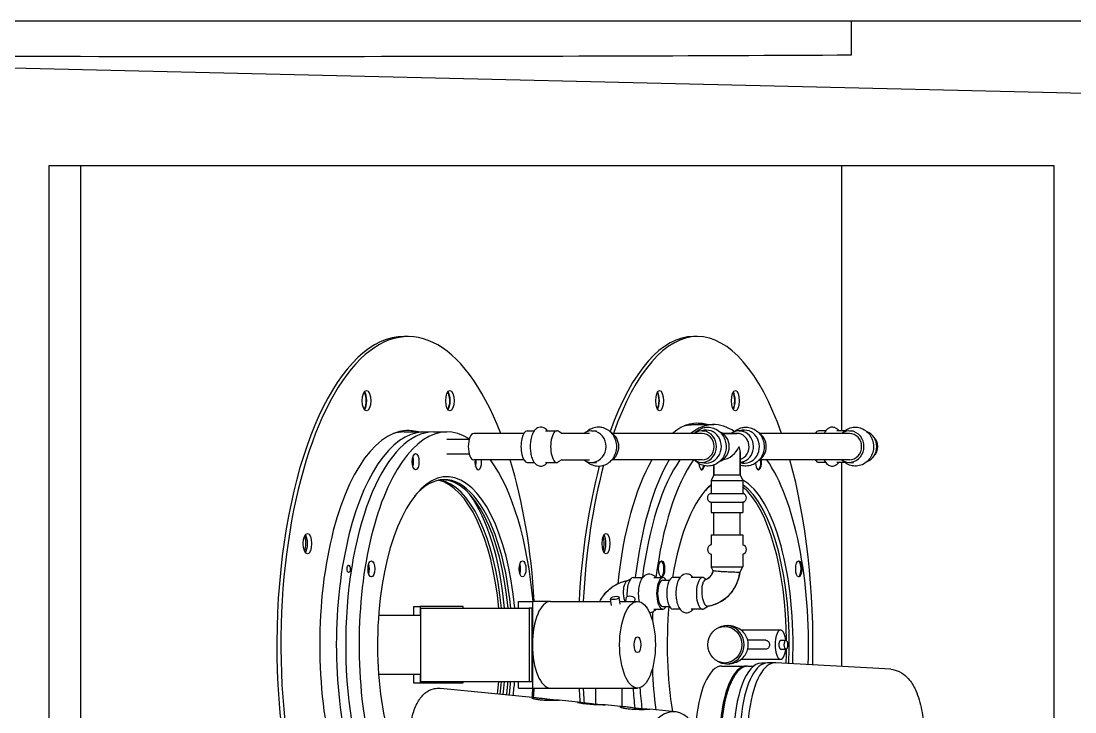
# Model space of a CAD drawing. Header units: millimetres. Extents: x 0 to 157650, y 0 to 89100.
# Drawn here: x 36914 to 37632, y 76700 to 77170 of the extents above; entities that cross this region are included whole.
import ezdxf

# ---------------------------------------------------------------- set-up
doc = ezdxf.new("R2010")
doc.units = ezdxf.units.MM
doc.header["$LTSCALE"] = 150
doc.layers.add('Visible', color=7, linetype='Continuous', lineweight=25)

msp = doc.modelspace()

# ---------------------------------------------------------------- linework, layer by layer
at = {"layer": 'Visible', "color": 9, "true_color": 0xc0c0c0}
for p, q in [((37868.05, 77170.38), (35563.09, 77170.38)), ((37479.95, 77147.32), (37479.95, 77170.38)), ((36732.93, 77142.72), (37798.25, 77117.38)), ((36933.24, 77071.66), (36933.24, 75197.38)), ((37618.04, 77071.66), (36933.24, 77071.66)), ((36954.93, 75197.38), (36954.93, 77071.66)), ((37473.34, 76891.13), (37473.34, 77071.66)), ((37618.04, 75197.38), (37618.04, 77071.66)), ((37177.99, 76955.38), (37175.26, 76955.38)), ((37375.03, 76955.38), (37372.25, 76955.38)), ((37372.25, 76895.38), (37386.16, 76895.38)), ((37175.26, 76890.38), (37188.92, 76890.38)), ((37195.29, 76890.38), (37204.4, 76890.38)), ((37204.4, 76885.38), (37219.52, 76885.38)), ((37256.72, 76889.38), (37222.61, 76889.38)), ((37259.04, 76891.13), (37263.82, 76891.13)), ((37271.44, 76891.13), (37279.26, 76891.13)), ((37282.64, 76889.38), (37280.24, 76890.84)), ((37301.42, 76889.38), (37282.16, 76889.38)), ((37302.89, 76891.13), (37306.24, 76891.13)), ((37378.12, 76889.38), (37316.96, 76889.38)), ((37378.12, 76891.13), (37380.76, 76891.13)), ((37392.19, 76889.38), (37401.87, 76889.38)), ((37401.87, 76889.38), (37392.19, 76889.38)), ((37403.33, 76891.13), (37406.68, 76891.13)), ((37478.56, 76889.38), (37417.4, 76889.38)), ((37462.33, 76891.13), (37457.55, 76891.13)), ((37475.26, 76891.13), (37469.95, 76891.13)), ((37478.56, 76891.13), (37481.2, 76891.13)), ((37204.4, 76875.38), (37219.52, 76875.38)), ((37256.72, 76871.38), (37222.61, 76871.38)), ((37282.64, 76871.38), (37280.24, 76869.92)), ((37282.16, 76871.38), (37301.42, 76871.38)), ((37378.12, 76871.38), (37316.96, 76871.38)), ((37404.06, 76876.84), (37404.06, 76861.08)), ((37404.06, 76861.08), (37404.06, 76876.84)), ((37478.56, 76871.38), (37417.4, 76871.38)), ((37259.04, 76869.63), (37263.82, 76869.63)), ((37271.44, 76869.63), (37279.26, 76869.63)), ((37302.89, 76869.63), (37306.24, 76869.63)), ((37378.12, 76869.63), (37380.76, 76869.63)), ((37386.06, 76867.82), (37386.06, 76861.08)), ((37386.06, 76861.08), (37386.06, 76867.82)), ((37404.06, 76869.63), (37406.68, 76869.63)), ((37462.33, 76869.63), (37457.55, 76869.63)), ((37475.26, 76869.63), (37469.95, 76869.63)), ((37473.34, 76730.52), (37473.34, 76869.63)), ((37478.56, 76869.63), (37481.2, 76869.63)), ((37386.06, 76861.08), (37384.31, 76857.38)), ((37384.31, 76857.38), (37405.81, 76857.38)), ((37384.31, 76857.38), (37384.31, 76848.88)), ((37386.06, 76861.08), (37404.06, 76861.08)), ((37404.06, 76861.08), (37405.81, 76857.38)), ((37405.81, 76857.38), (37405.81, 76848.88)), ((37383.81, 76848.38), (37406.31, 76848.38)), ((37383.81, 76842.58), (37406.31, 76842.58)), ((37384.31, 76842.08), (37384.31, 76835.38)), ((37384.31, 76835.38), (37405.81, 76835.38)), ((37386.06, 76820.38), (37386.06, 76835.38)), ((37404.06, 76820.38), (37404.06, 76835.38)), ((37405.81, 76842.08), (37405.81, 76835.38)), ((37384.31, 76820.38), (37405.81, 76820.38)), ((37384.31, 76820.38), (37384.31, 76813.68)), ((37405.81, 76820.38), (37405.81, 76813.68)), ((37384.31, 76806.88), (37384.31, 76798.38)), ((37405.81, 76806.88), (37405.81, 76798.38)), ((37384.31, 76798.38), (37405.81, 76798.38)), ((37385.73, 76795.76), (37384.31, 76798.38)), ((37403.82, 76794.71), (37405.81, 76798.38)), ((37327.04, 76788.89), (37330.25, 76790.84)), ((37331.23, 76791.13), (37337.67, 76791.13)), ((37345.29, 76791.13), (37351.45, 76791.13)), ((37351.45, 76789.38), (37355.98, 76789.38)), ((37363.08, 76791.13), (37358.29, 76791.13)), ((37378.51, 76791.13), (37370.7, 76791.13)), ((37381.03, 76789.91), (37379.5, 76790.84)), ((37322.46, 76773.11), (37321.66, 76777.76)), ((37326.16, 76774.88), (37326.66, 76777.76)), ((37181.54, 76771.38), (37181.54, 76765.38)), ((37181.54, 76771.38), (37186.09, 76771.38)), ((37186.09, 76771.38), (37186.09, 76765.38)), ((37215.42, 76771.38), (37186.09, 76771.38)), ((37186.51, 76770.38), (37260.28, 76770.38)), ((37186.51, 76720.38), (37186.51, 76770.38)), ((37215.42, 76770.38), (37215.42, 76771.38)), ((37253.23, 76770.38), (37253.23, 76774.88)), ((37253.23, 76774.88), (37262.62, 76774.88)), ((37262.34, 76770.38), (37260.28, 76770.38)), ((37260.28, 76770.38), (37260.28, 76720.38)), ((37262.34, 76720.38), (37262.34, 76770.38)), ((37274.8, 76774.88), (37262.62, 76774.88)), ((37262.62, 76774.88), (37262.62, 76745.38)), ((37274.8, 76774.88), (37316.07, 76774.88)), ((37316.55, 76772.1), (37315.75, 76776.75)), ((37322.16, 76774.88), (37334.18, 76774.88)), ((37332.25, 76774.88), (37332.57, 76776.75)), ((37351.45, 76771.38), (37355.98, 76771.38)), ((37382.42, 76771.7), (37379.5, 76769.92)), ((37186.09, 76765.38), (37157.84, 76765.38)), ((37345.29, 76769.63), (37351.45, 76769.63)), ((37363.08, 76769.63), (37358.29, 76769.63)), ((37378.51, 76769.63), (37370.7, 76769.63)), ((37388.6, 76756.62), (37389.51, 76757.09)), ((37394.77, 76758.4), (37395.89, 76758.4)), ((37431.59, 76755.38), (37404.69, 76755.38)), ((37262.62, 76745.38), (37262.62, 76715.88)), ((37421.53, 76742.38), (37409.28, 76742.39)), ((37421.53, 76748.38), (37409.29, 76748.39)), ((37431.59, 76748.38), (37435.3, 76748.38)), ((37431.59, 76742.38), (37435.3, 76742.38)), ((37431.59, 76735.38), (37404.65, 76735.38)), ((37388.59, 76734.18), (37389.5, 76733.7)), ((37391.72, 76730.88), (37408.41, 76730.88)), ((37394.76, 76732.4), (37395.88, 76732.4)), ((37409.34, 76730.88), (37413.37, 76730.88)), ((37421.14, 76732.88), (37418.61, 76732.88)), ((37427.89, 76733.08), (37422.82, 76733.08)), ((37506.62, 76728.64), (37428.29, 76733.07)), ((37157.84, 76725.38), (37186.09, 76725.38)), ((37181.54, 76725.38), (37181.54, 76719.38)), ((37186.09, 76725.38), (37186.09, 76719.38)), ((37186.51, 76720.38), (37260.28, 76720.38)), ((37215.42, 76719.38), (37215.42, 76720.38)), ((37253.23, 76715.88), (37253.23, 76720.38)), ((37260.28, 76720.38), (37262.34, 76720.38)), ((37181.54, 76719.38), (37186.09, 76719.38)), ((37186.09, 76719.38), (37215.42, 76719.38)), ((37264.95, 76709.14), (37199.97, 76715.63)), ((37253.23, 76715.88), (37262.62, 76715.88)), ((37262.62, 76715.88), (37274.8, 76715.88)), ((37274.8, 76715.88), (37334.18, 76715.88)), ((37305.68, 76704.96), (37305.68, 76715.88)), ((37323.68, 76703.26), (37323.68, 76715.88)), ((37295.86, 76706.04), (37280.79, 76707.55)), ((37304.21, 76704.71), (37302.23, 76704.71)), ((37304.21, 76704.71), (37307.04, 76704.71)), ((37307.04, 76704.71), (37307.31, 76704.44)), ((37324.82, 76703.15), (37312.2, 76704.41)), ((37359.79, 76699.65), (37342.59, 76701.37))]:
    msp.add_line(p, q, dxfattribs=at)
for centre, radius, start, end in [((37488.86, 76880.38), 9, 314.04405, 45.95595), ((37384.91, 76845.48), 3.1, 110.81542, 249.18458), ((37383.81, 76848.88), 0.5, 270, 0), ((37383.81, 76842.08), 0.5, 0, 90), ((37406.31, 76848.88), 0.5, 180, 270), ((37406.31, 76842.08), 0.5, 90, 180), ((37405.21, 76845.48), 3.1, 290.81542, 69.18458), ((37385.12, 76810.28), 3.31, 107.34635, 252.65365), ((37384.06, 76813.68), 0.25, 287.34635, 0), ((37406.06, 76813.68), 0.25, 180, 252.65365), ((37405, 76810.28), 3.31, 287.34635, 72.65365), ((37384.06, 76806.88), 0.25, 0, 72.65365), ((37406.06, 76806.88), 0.25, 107.34635, 180)]:
    msp.add_arc(centre, radius, start, end, dxfattribs=at)
for centre, major_axis, ratio, start_param, end_param in [((26292.03, 77402.37), (-11950, 230.75), 0.00929, 2.633764, 2.782712), ((37177.99, 76745.38), (0, 210), 0.413002, 5.467974, 9.184374), ((37175.26, 76745.38), (0, -210), 0.413002, 3.141593, 6.075094), ((37372.25, 76745.38), (0, 210), 0.37453, 0, 0.806906), ((37375.03, 76745.38), (0, 210), 0.37453, 5.467974, 7.098397), ((37146.81, 76911.68), (0, 7), 0.413002, 3.633753, 5.791025), ((37203.7, 76911.68), (0, 7), 0.413002, 3.633753, 5.791025), ((37346.45, 76911.68), (0, 7), 0.37453, 3.700786, 5.723992), ((37398.05, 76911.68), (0, 7), 0.37453, 3.700786, 5.723992), ((37177.99, 76745.38), (0, -146), 0.413002, 3.024485, 6.400293), ((37188.92, 76745.38), (0, 145), 0.413002, 6.229932, 9.474597), ((37204.4, 76745.38), (0, 145), 0.413002, 6.026618, 9.206833), ((37375.03, 76745.38), (0, 151), 0.37453, 6.168035, 6.588866), ((37372.25, 76745.38), (0, 150), 0.37453, 0, 0.11056), ((37386.16, 76745.38), (0, 150), 0.37453, 6.031356, 6.566979), ((37373.18, 76745.38), (0, 151), 0.37453, 6.168035, 6.266789), ((37380.96, 76880.38), (0, 11.25), 0.919174, 2.841527, 6.583251), ((37406.87, 76880.38), (0, 11.25), 0.919174, 2.865831, 6.582443), ((37195.29, 76745.38), (0, 145), 0.413002, 0, 3.084771), ((37175.26, 76745.38), (0, 145), 0.413002, 0, 0.12923), ((37176.17, 76745.38), (0, 146), 0.413002, 6.166077, 6.268081), ((37222.61, 76880.38), (0, -9), 0.413002, 3.141593, 6.283185), ((37259.04, 76880.38), (0, 10.75), 0.393852, 0, 3.141593), ((37279.26, 76880.38), (0, 10.75), 0.393852, 6.048887, 9.659076), ((37302.89, 76880.38), (0, 10.75), 0.919174, 2.562957, 6.861821), ((37311.56, 76880.38), (0, -10.75), 0.919174, 0.507415, 2.634178), ((37378.12, 76880.38), (0, 10.75), 0.919174, 2.562957, 6.861821), ((37378.12, 76880.38), (0, 9), 0.919174, 3.141593, 6.283185), ((37386.79, 76880.38), (0, 10.75), 0.919174, 3.486881, 5.937897), ((37403.33, 76880.38), (0, 10.75), 0.919174, 3.215447, 6.861821), ((37401.87, 76880.38), (0, 9), 0.919174, 3.40906, 6.283185), ((37411.99, 76880.38), (0, -10.75), 0.919174, 0.504173, 2.63742), ((37457.55, 76880.38), (0, 10.75), 0.393852, 0, 0.578636), ((37478.56, 76880.38), (0, 10.75), 0.919174, 2.562957, 6.861821), ((37478.56, 76880.38), (0, 9), 0.919174, 3.141593, 6.283185), ((37487.22, 76880.38), (0, 10.75), 0.919174, 3.488992, 5.935786), ((37395.06, 76880.38), (-7.51, -7.51), 0.659449, 0.669047, 2.153785), ((37395.06, 76880.38), (-7.51, -7.51), 0.659449, 0.669047, 2.153785), ((37395.06, 76880.38), (-7.51, 7.51), 0.659449, 3.724581, 4.1294), ((37395.06, 76880.38), (7.51, -7.51), 0.659449, 0.582989, 0.987808), ((37179.42, 76870.1), (0, 5.5), 0.413002, 4.072013, 5.352765), ((37225.74, 76870.1), (0, -5.5), 0.413002, 4.478207, 8.088164), ((37222.09, 76870.1), (0, 5.5), 0.413002, 4.072013, 4.946571), ((37204.4, 76745.38), (0, 145), 0.413002, 4.917268, 5.765497), ((37177.99, 76745.38), (0, 210), 0.413002, 4.853331, 5.35589), ((37375.03, 76745.38), (0, 151), 0.37453, 0.583686, 1.29178), ((37386.16, 76745.38), (0, -150), 0.37453, 3.715106, 4.402451), ((37388.01, 76745.38), (0, 142.5), 0.37453, 0.485995, 1.243956), ((37397.29, 76745.38), (0, -142.5), 0.37453, 3.627588, 4.385548), ((37416.63, 76870.1), (0, -5.5), 0.37453, 4.887826, 8.088164), ((37416.17, 76870.1), (0, -5.5), 0.37453, 0.11277, 1.804979), ((37397.29, 76745.38), (0, 142.5), 0.37453, 4.617067, 5.79719), ((37375.03, 76745.38), (0, 210), 0.37453, 4.646922, 5.35589), ((37457.55, 76880.38), (0, -10.75), 0.393852, 5.704549, 6.283185), ((37372.25, 76745.38), (0, 210), 0.37453, 0.952272, 1.429854), ((37375.03, 76745.38), (0, -210), 0.37453, 4.090804, 4.571447), ((37377.94, 76870.1), (0, -5.5), 0.37453, 4.937342, 7.334614), ((37377.47, 76870.1), (0, -5.5), 0.37453, 0.11277, 1.07239), ((37204.4, 76745.38), (0, 114.5), 0.413002, 4.932503, 8.893525), ((37202.58, 76745.38), (0, 112.5), 0.413002, 4.936482, 6.736463), ((37194.38, 76745.38), (0, 112.5), 0.413002, 4.936482, 6.194865), ((37196.2, 76745.38), (0, 112.5), 0.413002, 4.936482, 6.214527), ((37200.76, 76745.38), (0, 112.5), 0.413002, 4.936482, 6.263583), ((37397.29, 76745.38), (0, 114.5), 0.37453, 4.59889, 6.086377), ((37397.29, 76745.38), (0, 114.5), 0.37453, 0.307442, 1.160053), ((37395.43, 76745.38), (0, 112.5), 0.37453, 0.267156, 0.395765), ((37395.43, 76745.38), (0, 112.5), 0.37453, 4.59818, 6.034345), ((37393.58, 76745.38), (0, 112.5), 0.37453, 4.73734, 5.988653), ((37196.2, 76745.38), (0, -117.5), 0.413002, 1.785201, 2.628638), ((37106.57, 76814.26), (0, 7), 0.413002, 3.633753, 5.791025), ((37309.97, 76814.26), (0, 7), 0.37453, 3.700786, 5.723992), ((37149.25, 76797.04), (0, 5.5), 0.413002, 4.072013, 5.352765), ((37252.27, 76797.04), (0, 5.5), 0.413002, 4.072013, 5.352765), ((37350.11, 76797.04), (0, 5.5), 0.37453, 3.254362, 6.170416), ((37443.53, 76797.04), (0, 5.5), 0.37453, 3.254362, 6.170416), ((37351.45, 76780.38), (0, 10.75), 0.393852, 5.704549, 10.003414), ((37331.23, 76780.38), (0, 10.75), 0.393852, 0, 1.776556), ((37351.45, 76780.38), (0, -9), 0.393852, 3.141593, 6.283185), ((37358.29, 76780.38), (0, -10.75), 0.393852, 3.141593, 6.283185), ((37378.51, 76780.38), (0, -10.75), 0.393852, 2.907295, 6.517483), ((37329.61, 76777.25), (-2.96, 0.51), 0.348521, 3.141593, 6.283185), ((37274.8, 76745.38), (0, 29.5), 0.413002, 0, 1.570796), ((37397.29, 76745.38), (0, -114.5), 0.37453, 4.483317, 5.121488), ((37397.29, 76745.38), (0, -142.5), 0.37453, 4.554702, 4.59624), ((37394.76, 76745.4), (0.01, 13), 0.927215, 2.689856, 6.734922), ((37431.59, 76745.38), (0, -10), 0.37453, 1.875489, 7.549289), ((37274.8, 76745.38), (0, -29.5), 0.413002, 4.712389, 6.283185), ((37431.59, 76745.38), (0, 3), 0.37453, 0, 3.141593), ((37393.58, 76745.38), (0, -112.5), 0.37453, 1.457524, 1.545845), ((37397.29, 76745.38), (0, -142.5), 0.37453, 4.828538, 5.029311), ((37391.72, 76682.88), (0, 48), 0.37453, 0, 1.433568), ((37408.41, 76682.88), (0, 47.9), 0.37453, 0.014594, 2.142455), ((37408.41, 76682.88), (0, 48), 0.37453, 6.257394, 7.853982), ((37409.34, 76682.88), (0, 48), 0.37453, 0, 1.570796), ((37418.61, 76682.88), (0, 50), 0.37453, 0, 1.570796), ((37422.82, 76682.88), (0, 50.2), 0.37453, 0, 2.450408), ((37427.89, 76682.88), (0, 50.2), 0.37453, 6.262005, 8.733594), ((37194.38, 76745.38), (0, -112.5), 0.413002, 1.26729, 1.346703), ((37196.2, 76745.38), (0, -112.5), 0.413002, 1.265615, 1.346703), ((37196.2, 76745.38), (0, -117.5), 0.413002, 1.277095, 1.356391), ((37200.76, 76745.38), (0, 112.5), 0.413002, 4.403015, 4.488296), ((37202.58, 76745.38), (0, 112.5), 0.413002, 4.401337, 4.488296), ((37204.4, 76745.38), (0, 114.5), 0.413002, 4.404516, 4.492275), ((37204.4, 76745.38), (0, 145), 0.413002, 4.461546, 4.50751), ((37177.99, 76745.38), (0, 210), 0.413002, 4.539657, 4.571447), ((37372.25, 76745.38), (0, 210), 0.37453, 1.711739, 1.758806), ((37375.03, 76745.38), (0, -210), 0.37453, 4.853331, 4.901858), ((37386.16, 76745.38), (0, -150), 0.37453, 4.910346, 5.004578), ((37388.01, 76745.38), (0, 142.5), 0.37453, 1.77749, 1.882926), ((37358.55, 76627.21), (0, 72.5), 0.413002, 4.934904, 7.677163)]:
    msp.add_ellipse(centre, major_axis=major_axis, ratio=ratio, start_param=start_param, end_param=end_param, dxfattribs=at)
for centre, major_axis, ratio in [((37149.54, 76911.68), (0, 7), 0.413002), ((37206.44, 76911.68), (0, 7), 0.413002), ((37349.23, 76911.68), (0, 7), 0.37453), ((37400.83, 76911.68), (0, 7), 0.37453), ((37183.06, 76870.1), (0, -5.5), 0.413002), ((37109.31, 76814.26), (0, -7), 0.413002), ((37312.75, 76814.26), (0, -7), 0.37453), ((37137.41, 76797.04), (0, -2.46), 0.413002), ((37152.89, 76797.04), (0, -5.5), 0.413002), ((37255.91, 76797.04), (0, 5.5), 0.413002), ((37350.57, 76797.04), (0, 5.5), 0.37453), ((37444, 76797.04), (0, 5.5), 0.37453), ((37318.71, 76777.25), (2.96, 0.51), 0.348521), ((37334.18, 76745.38), (0, -29.5), 0.413002), ((37393.64, 76745.4), (0.01, 12.47), 0.927215), ((37334.18, 76745.38), (0, -5.4), 0.413002), ((37435.3, 76745.38), (0, -3), 0.37453)]:
    msp.add_ellipse(centre, major_axis=major_axis, ratio=ratio, dxfattribs=at)
for points, knots in [([(37147.92, 76917.47), (37148.31, 76916.85), (37148.63, 76916.01), (37148.85, 76915.03), (37149.09, 76914.01), (37149.21, 76912.85), (37149.21, 76911.68)], [2.1646231, 2.1646231, 2.1646231, 2.1646231, 2.6417736, 2.6417736, 2.6417736, 3.1415927, 3.1415927, 3.1415927, 3.1415927]), ([(37204.81, 76917.47), (37205.19, 76916.84), (37205.5, 76916.01), (37205.72, 76915.03), (37205.95, 76914.01), (37206.07, 76912.85), (37206.07, 76911.68)], [2.1665862, 2.1665862, 2.1665862, 2.1665862, 2.6417736, 2.6417736, 2.6417736, 3.1415927, 3.1415927, 3.1415927, 3.1415927]), ([(37347.6, 76917.16), (37347.88, 76916.58), (37348.12, 76915.86), (37348.29, 76915.03), (37348.5, 76914.01), (37348.61, 76912.85), (37348.61, 76911.68)], [2.2402782, 2.2402782, 2.2402782, 2.2402782, 2.6417736, 2.6417736, 2.6417736, 3.1415927, 3.1415927, 3.1415927, 3.1415927]), ([(37399.19, 76917.14), (37399.46, 76916.57), (37399.69, 76915.85), (37399.85, 76915.03), (37400.06, 76914.01), (37400.17, 76912.85), (37400.17, 76911.68)], [2.2443755, 2.2443755, 2.2443755, 2.2443755, 2.6417736, 2.6417736, 2.6417736, 3.1415927, 3.1415927, 3.1415927, 3.1415927]), ([(37149.21, 76911.68), (37149.21, 76909.74), (37148.86, 76907.82), (37148.26, 76906.51), (37148.15, 76906.28), (37148.04, 76906.07), (37147.92, 76905.88)], [-3.1415927, -3.1415927, -3.1415927, -3.1415927, -2.3112322, -2.3112322, -2.3112322, -2.1646231, -2.1646231, -2.1646231, -2.1646231]), ([(37206.07, 76911.68), (37206.07, 76909.74), (37205.72, 76907.82), (37205.14, 76906.51), (37205.04, 76906.28), (37204.93, 76906.08), (37204.81, 76905.89)], [-3.1415927, -3.1415927, -3.1415927, -3.1415927, -2.3112322, -2.3112322, -2.3112322, -2.1665862, -2.1665862, -2.1665862, -2.1665862]), ([(37348.61, 76911.68), (37348.61, 76909.74), (37348.29, 76907.82), (37347.75, 76906.51), (37347.7, 76906.4), (37347.66, 76906.29), (37347.61, 76906.19)], [-3.1415927, -3.1415927, -3.1415927, -3.1415927, -2.3112322, -2.3112322, -2.3112322, -2.2402782, -2.2402782, -2.2402782, -2.2402782]), ([(37400.17, 76911.68), (37400.17, 76909.74), (37399.85, 76907.82), (37399.33, 76906.51), (37399.28, 76906.41), (37399.24, 76906.31), (37399.2, 76906.21)], [-3.1415927, -3.1415927, -3.1415927, -3.1415927, -2.3112322, -2.3112322, -2.3112322, -2.2443755, -2.2443755, -2.2443755, -2.2443755]), ([(37272.82, 76891.13), (37272.76, 76891.2), (37272.71, 76891.27), (37272.31, 76891.77), (37271.92, 76892.18), (37270.79, 76893.04), (37269.95, 76893.45), (37268.36, 76893.67), (37267.68, 76893.63), (37266.42, 76893.3), (37265.85, 76893.01), (37264.71, 76892.21), (37264.21, 76891.66), (37263.11, 76890.15), (37262.62, 76889.12), (37261.81, 76886.75), (37261.51, 76885.4), (37261.15, 76882.68), (37261.08, 76881.32), (37261.12, 76878.64), (37261.23, 76877.32), (37261.64, 76874.77), (37261.95, 76873.54), (37262.82, 76871.19), (37263.39, 76870.08), (37264.59, 76868.72), (37264.98, 76868.36), (37266.1, 76867.6), (37266.91, 76867.25), (37268.45, 76867.09), (37269.12, 76867.16), (37270.36, 76867.53), (37270.93, 76867.84), (37271.97, 76868.62), (37272.43, 76869.11), (37272.82, 76869.63)], [1.082608, 1.082608, 1.082608, 1.082608, 1.109639, 1.109639, 1.279779, 1.279779, 1.51502, 1.51502, 1.674676, 1.674676, 1.841225, 1.841225, 2.065611, 2.065611, 2.424411, 2.424411, 2.817053, 2.817053, 3.178273, 3.178273, 3.53275, 3.53275, 3.897306, 3.897306, 4.293957, 4.293957, 4.450932, 4.450932, 4.670829, 4.670829, 4.82925, 4.82925, 4.998388, 4.998388, 5.200578, 5.200578, 5.200578, 5.200578]), ([(37307.58, 76893.63), (37306.27, 76893.63), (37304.97, 76893.41), (37302.48, 76892.55), (37301.31, 76891.91), (37300.01, 76890.91), (37299.76, 76890.7), (37299.53, 76890.49)], [0, 0, 0, 0, 0.3077086, 0.3077086, 0.6181895, 0.6181895, 0.6924692, 0.6924692, 0.6924692, 0.6924692]), ([(37299.53, 76870.27), (37299.92, 76869.92), (37300.33, 76869.59), (37301.87, 76868.52), (37303.1, 76867.94), (37305.66, 76867.22), (37306.98, 76867.07), (37309.6, 76867.23), (37310.89, 76867.53), (37313.32, 76868.54), (37314.46, 76869.25), (37316.49, 76871.02), (37317.37, 76872.09), (37318.8, 76874.46), (37319.33, 76875.78), (37319.98, 76878.54), (37320.09, 76879.98), (37319.89, 76882.83), (37319.56, 76884.24), (37318.51, 76886.88), (37317.78, 76888.1), (37316, 76890.24), (37314.95, 76891.16), (37312.63, 76892.57), (37311.37, 76893.08), (37309.25, 76893.54), (37308.41, 76893.63), (37307.58, 76893.63)], [2.449123, 2.449123, 2.449123, 2.449123, 2.572098, 2.572098, 2.888109, 2.888109, 3.197733, 3.197733, 3.50554, 3.50554, 3.81704, 3.81704, 4.135591, 4.135591, 4.461062, 4.461062, 4.790847, 4.790847, 5.121547, 5.121547, 5.449656, 5.449656, 5.771877, 5.771877, 6.086524, 6.086524, 6.283185, 6.283185, 6.283185, 6.283185]), ([(37382.1, 76893.63), (37383.41, 76893.63), (37384.71, 76893.41), (37387.19, 76892.55), (37388.37, 76891.91), (37390.49, 76890.27), (37391.42, 76889.26), (37392.96, 76886.98), (37393.56, 76885.7), (37394.36, 76882.99), (37394.55, 76881.56), (37394.5, 76878.71), (37394.26, 76877.28), (37393.36, 76874.58), (37392.7, 76873.31), (37391.04, 76871.06), (37390.04, 76870.08), (37387.8, 76868.52), (37386.58, 76867.94), (37384.02, 76867.22), (37382.7, 76867.07), (37380.08, 76867.23), (37378.79, 76867.53), (37376.36, 76868.54), (37375.22, 76869.26), (37373.92, 76870.4), (37373.63, 76870.68), (37373.35, 76870.97)], [0, 0, 0, 0, 0.308351, 0.308351, 0.619354, 0.619354, 0.936729, 0.936729, 1.260878, 1.260878, 1.589597, 1.589597, 1.919751, 1.919751, 2.248084, 2.248084, 2.571408, 2.571408, 2.88767, 2.88767, 3.197853, 3.197853, 3.506297, 3.506297, 3.818274, 3.818274, 3.91234, 3.91234, 3.91234, 3.91234]), ([(37373.35, 76889.79), (37374.11, 76890.6), (37374.97, 76891.3), (37377.06, 76892.57), (37378.31, 76893.08), (37380.43, 76893.54), (37381.27, 76893.63), (37382.1, 76893.63)], [5.512438, 5.512438, 5.512438, 5.512438, 5.7712067, 5.7712067, 6.0861742, 6.0861742, 6.2831853, 6.2831853, 6.2831853, 6.2831853]), ([(37399.98, 76890.5), (37400.56, 76891.01), (37401.17, 76891.47), (37402.97, 76892.57), (37404.23, 76893.08), (37406.35, 76893.54), (37407.18, 76893.63), (37408.02, 76893.63)], [5.5909477, 5.5909477, 5.5909477, 5.5909477, 5.7712067, 5.7712067, 6.0861742, 6.0861742, 6.2831853, 6.2831853, 6.2831853, 6.2831853]), ([(37408.02, 76893.63), (37409.32, 76893.63), (37410.63, 76893.41), (37413.11, 76892.55), (37414.28, 76891.91), (37416.4, 76890.27), (37417.34, 76889.26), (37418.88, 76886.98), (37419.48, 76885.7), (37420.28, 76882.99), (37420.47, 76881.56), (37420.42, 76878.71), (37420.18, 76877.28), (37419.27, 76874.58), (37418.62, 76873.31), (37416.95, 76871.06), (37415.95, 76870.08), (37413.72, 76868.52), (37412.49, 76867.94), (37409.94, 76867.22), (37408.61, 76867.07), (37406.2, 76867.22), (37405.1, 76867.45), (37404.06, 76867.82)], [0, 0, 0, 0, 0.308351, 0.308351, 0.619354, 0.619354, 0.936729, 0.936729, 1.260878, 1.260878, 1.589597, 1.589597, 1.919751, 1.919751, 2.248084, 2.248084, 2.571408, 2.571408, 2.88767, 2.88767, 3.197853, 3.197853, 3.459207, 3.459207, 3.459207, 3.459207]), ([(37466.83, 76893.63), (37466.19, 76893.63), (37465.55, 76893.5), (37464.34, 76893.01), (37463.8, 76892.65), (37462.68, 76891.65), (37462.18, 76890.98), (37461.6, 76889.97), (37461.45, 76889.68), (37461.31, 76889.38)], [0, 0, 0, 0, 0.1568821, 0.1568821, 0.335998, 0.335998, 0.5973462, 0.5973462, 0.7004453, 0.7004453, 0.7004453, 0.7004453]), ([(37471.33, 76891.13), (37471.17, 76891.34), (37471, 76891.55), (37470.48, 76892.12), (37470.09, 76892.47), (37468.98, 76893.2), (37468.16, 76893.53), (37467.13, 76893.62), (37466.98, 76893.63), (37466.83, 76893.63)], [5.7949966, 5.7949966, 5.7949966, 5.7949966, 5.8774945, 5.8774945, 6.0303755, 6.0303755, 6.2460895, 6.2460895, 6.2831853, 6.2831853, 6.2831853, 6.2831853]), ([(37473.76, 76889.78), (37474.3, 76890.35), (37474.9, 76890.88), (37476.63, 76892.13), (37477.85, 76892.74), (37480.4, 76893.51), (37481.72, 76893.68), (37484.34, 76893.56), (37485.64, 76893.29), (37488.09, 76892.32), (37489.24, 76891.63), (37491.3, 76889.9), (37492.2, 76888.86), (37493.65, 76886.51), (37494.21, 76885.2), (37494.9, 76882.46), (37495.04, 76881.02), (37494.88, 76878.17), (37494.58, 76876.75), (37493.58, 76874.1), (37492.87, 76872.85), (37491.12, 76870.68), (37490.08, 76869.74), (37487.79, 76868.28), (37486.54, 76867.75), (37483.96, 76867.14), (37482.63, 76867.06), (37480.02, 76867.33), (37478.75, 76867.68), (37476.35, 76868.8), (37475.24, 76869.56), (37474.09, 76870.64), (37473.92, 76870.81), (37473.76, 76870.99)], [0.798912, 0.798912, 0.798912, 0.798912, 0.983706, 0.983706, 1.300136, 1.300136, 1.610017, 1.610017, 1.917773, 1.917773, 2.228953, 2.228953, 2.547089, 2.547089, 2.872233, 2.872233, 3.201868, 3.201868, 3.532608, 3.532608, 3.860951, 3.860951, 4.183563, 4.183563, 4.498616, 4.498616, 4.807703, 4.807703, 5.115691, 5.115691, 5.427974, 5.427974, 5.484273, 5.484273, 5.484273, 5.484273]), ([(37461.31, 76871.38), (37461.33, 76871.33), (37461.35, 76871.29), (37461.94, 76870.07), (37462.64, 76869), (37464.45, 76867.68), (37465.28, 76867.29), (37466.85, 76867.09), (37467.53, 76867.14), (37468.78, 76867.49), (37469.35, 76867.78), (37470.44, 76868.57), (37470.92, 76869.08), (37471.33, 76869.63)], [2.441147, 2.441147, 2.441147, 2.441147, 2.457256, 2.457256, 2.861805, 2.861805, 3.091032, 3.091032, 3.250193, 3.250193, 3.417647, 3.417647, 3.629781, 3.629781, 3.629781, 3.629781]), ([(37107.26, 76819.21), (37107.46, 76818.74), (37107.64, 76818.2), (37107.77, 76817.62), (37108.01, 76816.6), (37108.14, 76815.43), (37108.14, 76814.26)], [2.3559974, 2.3559974, 2.3559974, 2.3559974, 2.6417736, 2.6417736, 2.6417736, 3.1415927, 3.1415927, 3.1415927, 3.1415927]), ([(37310.69, 76818.6), (37310.78, 76818.29), (37310.87, 76817.96), (37310.94, 76817.62), (37311.16, 76816.6), (37311.27, 76815.43), (37311.27, 76814.26)], [2.4733173, 2.4733173, 2.4733173, 2.4733173, 2.6417736, 2.6417736, 2.6417736, 3.1415927, 3.1415927, 3.1415927, 3.1415927]), ([(37335.54, 76774.7), (37335.39, 76775.37), (37335.27, 76776.06), (37335, 76778.08), (37334.92, 76779.44), (37334.96, 76782.12), (37335.07, 76783.44), (37335.49, 76786), (37335.79, 76787.22), (37336.67, 76789.57), (37337.24, 76790.69), (37338.44, 76792.04), (37338.83, 76792.41), (37339.94, 76793.16), (37340.76, 76793.51), (37342.3, 76793.67), (37342.97, 76793.6), (37344.21, 76793.23), (37344.78, 76792.93), (37345.82, 76792.14), (37346.28, 76791.65), (37346.66, 76791.13)], [2.619735, 2.619735, 2.619735, 2.619735, 2.817053, 2.817053, 3.178273, 3.178273, 3.53275, 3.53275, 3.897306, 3.897306, 4.293957, 4.293957, 4.450932, 4.450932, 4.670829, 4.670829, 4.82925, 4.82925, 4.998388, 4.998388, 5.200578, 5.200578, 5.200578, 5.200578]), ([(37372.07, 76791.13), (37372.02, 76791.2), (37371.97, 76791.27), (37371.57, 76791.77), (37371.18, 76792.18), (37370.05, 76793.04), (37369.21, 76793.45), (37367.61, 76793.67), (37366.94, 76793.63), (37365.68, 76793.3), (37365.11, 76793.01), (37363.97, 76792.21), (37363.46, 76791.66), (37362.36, 76790.15), (37361.88, 76789.12), (37361.07, 76786.75), (37360.77, 76785.4), (37360.41, 76782.68), (37360.33, 76781.32), (37360.37, 76778.64), (37360.48, 76777.32), (37360.9, 76774.77), (37361.2, 76773.54), (37362.08, 76771.19), (37362.64, 76770.08), (37363.85, 76768.72), (37364.24, 76768.36), (37365.35, 76767.6), (37366.17, 76767.25), (37367.71, 76767.09), (37368.38, 76767.16), (37369.62, 76767.53), (37370.18, 76767.84), (37371.23, 76768.62), (37371.68, 76769.11), (37372.07, 76769.63)], [1.082608, 1.082608, 1.082608, 1.082608, 1.109639, 1.109639, 1.279779, 1.279779, 1.51502, 1.51502, 1.674676, 1.674676, 1.841225, 1.841225, 2.065611, 2.065611, 2.424411, 2.424411, 2.817053, 2.817053, 3.178273, 3.178273, 3.53275, 3.53275, 3.897306, 3.897306, 4.293957, 4.293957, 4.450932, 4.450932, 4.670829, 4.670829, 4.82925, 4.82925, 4.998388, 4.998388, 5.200578, 5.200578, 5.200578, 5.200578]), ([(37385.73, 76795.76), (37385.57, 76795.14), (37385.35, 76794.55), (37384.82, 76793.43), (37384.51, 76792.91), (37383.82, 76791.98), (37383.44, 76791.56), (37382.63, 76790.84), (37382.21, 76790.53), (37381.33, 76790.02), (37380.89, 76789.83), (37380.44, 76789.68)], [3.415559, 3.415559, 3.415559, 3.415559, 3.617358, 3.617358, 3.81966, 3.81966, 4.021963, 4.021963, 4.224265, 4.224265, 4.426568, 4.426568, 4.426568, 4.426568]), ([(37380.44, 76789.68), (37380.5, 76789.7), (37380.56, 76789.73), (37381.32, 76789.99), (37382.01, 76790.37), (37383.3, 76791.39), (37383.9, 76792.04), (37384.89, 76793.51), (37385.28, 76794.32), (37385.62, 76795.38), (37385.68, 76795.57), (37385.73, 76795.76)], [3.427414, 3.427414, 3.427414, 3.427414, 3.455752, 3.455752, 3.769911, 3.769911, 4.08407, 4.08407, 4.376511, 4.376511, 4.438423, 4.438423, 4.438423, 4.438423]), ([(37403.82, 76794.72), (37403.53, 76792.47), (37402.97, 76790.26), (37401.34, 76786.03), (37400.26, 76784.02), (37397.64, 76780.33), (37396.1, 76778.65), (37392.62, 76775.75), (37390.69, 76774.52), (37386.56, 76772.64), (37384.37, 76771.99), (37382.12, 76771.65)], [3.28151, 3.28151, 3.28151, 3.28151, 3.540161, 3.540161, 3.798838, 3.798838, 4.057515, 4.057515, 4.316191, 4.316191, 4.574868, 4.574868, 4.574868, 4.574868]), ([(37382.12, 76771.65), (37383.57, 76771.87), (37385, 76772.22), (37388.94, 76773.57), (37391.35, 76774.87), (37395.68, 76778.17), (37397.59, 76780.2), (37400.71, 76784.72), (37401.92, 76787.22), (37403.25, 76791.43), (37403.61, 76793.06), (37403.82, 76794.72)], [3.279114, 3.279114, 3.279114, 3.279114, 3.446198, 3.446198, 3.754113, 3.754113, 4.068272, 4.068272, 4.382432, 4.382432, 4.572471, 4.572471, 4.572471, 4.572471]), ([(37403.1, 76794.68), (37402.7, 76794.68), (37402.16, 76794.69), (37400.84, 76794.72), (37400.07, 76794.74), (37398.18, 76794.81), (37397.03, 76794.85), (37394.65, 76794.96), (37393.45, 76795.03), (37391.14, 76795.16), (37390.06, 76795.24), (37388.18, 76795.39), (37387.4, 76795.47), (37386.29, 76795.6), (37385.95, 76795.67), (37385.76, 76795.73), (37385.74, 76795.74), (37385.73, 76795.76)], [-5.692854, -5.692854, -5.692854, -5.692854, -5.394073, -5.394073, -5.101679, -5.101679, -4.743486, -4.743486, -4.38361, -4.38361, -4.02207, -4.02207, -3.659042, -3.659042, -3.324761, -3.324761, -3.226075, -3.226075, -3.226075, -3.226075]), ([(37403.82, 76794.71), (37403.82, 76794.71), (37403.82, 76794.71), (37403.8, 76794.69), (37403.55, 76794.68), (37403.1, 76794.68)], [-0.3554045, -0.3554045, -0.3554045, -0.3554045, -0.3492052, -0.3492052, 0, 0, 0, 0]), ([(37308.58, 76774.88), (37309.22, 76776.17), (37309.96, 76777.41), (37312.1, 76780.43), (37313.64, 76782.11), (37317.12, 76785.02), (37319.05, 76786.24), (37323.09, 76788.08), (37325.18, 76788.71), (37327.32, 76789.06)], [3.634428, 3.634428, 3.634428, 3.634428, 3.7988381, 3.7988381, 4.0575148, 4.0575148, 4.3161915, 4.3161915, 4.5632549, 4.5632549, 4.5632549, 4.5632549]), ([(37308.58, 76774.88), (37309.11, 76775.94), (37309.7, 76776.97), (37311.89, 76780.25), (37313.76, 76782.3), (37318.08, 76785.71), (37320.52, 76787.07), (37324.48, 76788.47), (37325.89, 76788.83), (37327.32, 76789.06)], [5.2052243, 5.2052243, 5.2052243, 5.2052243, 5.3407075, 5.3407075, 5.6548668, 5.6548668, 5.969026, 5.969026, 6.1340512, 6.1340512, 6.1340512, 6.1340512]), ([(37325.68, 76774.88), (37325.43, 76775.62), (37325.22, 76776.43), (37324.86, 76778.35), (37324.74, 76779.47), (37324.66, 76781.7), (37324.71, 76782.8), (37324.98, 76784.86), (37325.19, 76785.8), (37325.77, 76787.39), (37326.12, 76788.02), (37326.69, 76788.64), (37326.86, 76788.79), (37327.04, 76788.89)], [-1.978805, -1.978805, -1.978805, -1.978805, -1.707581, -1.707581, -1.372474, -1.372474, -1.035542, -1.035542, -0.694471, -0.694471, -0.349205, -0.349205, -0.205653, -0.205653, -0.205653, -0.205653]), ([(37380.44, 76789.68), (37380.39, 76789.67), (37380.34, 76789.65), (37379.93, 76789.47), (37379.59, 76789.15), (37378.92, 76788.13), (37378.61, 76787.36), (37378.16, 76785.55), (37378.01, 76784.55), (37377.87, 76782.41), (37377.88, 76781.29), (37378.04, 76779.06), (37378.21, 76777.96), (37378.67, 76775.9), (37378.98, 76774.97), (37379.7, 76773.37), (37380.11, 76772.74), (37380.99, 76771.86), (37381.45, 76771.64), (37381.91, 76771.64)], [-2.738112, -2.738112, -2.738112, -2.738112, -2.698608, -2.698608, -2.407698, -2.407698, -2.048021, -2.048021, -1.707581, -1.707581, -1.372474, -1.372474, -1.035542, -1.035542, -0.694471, -0.694471, -0.349205, -0.349205, 0, 0, 0, 0]), ([(37346.66, 76769.63), (37346.61, 76769.56), (37346.56, 76769.49), (37346.16, 76768.99), (37345.77, 76768.59), (37344.64, 76767.73), (37343.8, 76767.31), (37342.7, 76767.16), (37342.56, 76767.14), (37342.41, 76767.14)], [1.0826076, 1.0826076, 1.0826076, 1.0826076, 1.1096394, 1.1096394, 1.2797787, 1.2797787, 1.5150202, 1.5150202, 1.5512645, 1.5512645, 1.5512645, 1.5512645]), ([(37395.88, 76732.4), (37397.48, 76732.39), (37399.07, 76732.66), (37402.02, 76733.67), (37403.38, 76734.41), (37405.72, 76736.2), (37406.7, 76737.25), (37408.24, 76739.51), (37408.8, 76740.72), (37409.52, 76743.15), (37409.68, 76744.37), (37409.64, 76746.81), (37409.44, 76748.03), (37408.65, 76750.44), (37408.05, 76751.63), (37406.4, 76753.88), (37405.35, 76754.94), (37402.84, 76756.7), (37401.4, 76757.4), (37398.57, 76758.2), (37397.24, 76758.39), (37395.89, 76758.4)], [1.570334, 1.570334, 1.570334, 1.570334, 1.87648, 1.87648, 2.186672, 2.186672, 2.506515, 2.506515, 2.834018, 2.834018, 3.159893, 3.159893, 3.482554, 3.482554, 3.808941, 3.808941, 4.136043, 4.136043, 4.454545, 4.454545, 4.711927, 4.711927, 4.711927, 4.711927]), ([(37421.53, 76748.38), (37421.88, 76748.38), (37422.25, 76748.31), (37422.9, 76748), (37423.18, 76747.77), (37423.63, 76747.24), (37423.82, 76746.9), (37424.08, 76746.16), (37424.14, 76745.76), (37424.14, 76745), (37424.08, 76744.6), (37423.82, 76743.86), (37423.63, 76743.53), (37423.18, 76743), (37422.9, 76742.77), (37422.24, 76742.46), (37421.88, 76742.38), (37421.53, 76742.38), (37421.53, 76742.38), (37421.53, 76742.38)], [0.0001386, 0.0001386, 0.0001386, 0.0001386, 0.1137832, 0.1137832, 0.2275664, 0.2275664, 0.3413156, 0.3413156, 0.4550649, 0.4550649, 0.5688142, 0.5688142, 0.6825635, 0.6825635, 0.7963466, 0.7963466, 0.9101298, 0.9101298, 0.9102684, 0.9102684, 0.9102684, 0.9102684]), ([(37506.62, 76728.64), (37508.71, 76728.52), (37510.73, 76727.96), (37514.57, 76726.13), (37516.29, 76724.79), (37519.99, 76721.06), (37521.62, 76718.48), (37524.92, 76711.76), (37526.31, 76707.36), (37528.26, 76698.22), (37528.86, 76693.56), (37529.39, 76684.24), (37529.34, 76679.59), (37528.66, 76670.52), (37528.01, 76666.1), (37527.05, 76661.92), (37527.04, 76661.87), (37527.03, 76661.82)], [3.162773, 3.162773, 3.162773, 3.162773, 3.317664, 3.317664, 3.503576, 3.503576, 3.793033, 3.793033, 4.196093, 4.196093, 4.56182, 4.56182, 4.91195, 4.91195, 5.263039, 5.263039, 5.267706, 5.267706, 5.267706, 5.267706]), ([(37182.11, 76637.56), (37181.54, 76640.34), (37181.03, 76643.11), (37180.12, 76648.59), (37179.73, 76651.3), (37178.75, 76659.3), (37178.35, 76664.46), (37178.17, 76670.8), (37178.15, 76672.18), (37178.15, 76677.14), (37178.3, 76680.59), (37178.76, 76685.71), (37178.98, 76687.5), (37179.38, 76690.14), (37179.53, 76691.04), (37180.06, 76693.83), (37180.48, 76695.66), (37181.45, 76699.08), (37181.99, 76700.68), (37183.18, 76703.65), (37183.83, 76705.02), (37185.24, 76707.51), (37186, 76708.64), (37187.6, 76710.65), (37188.45, 76711.53), (37191.12, 76713.8), (37193.08, 76714.82), (37196.24, 76715.58), (37197.32, 76715.71), (37198.94, 76715.71), (37199.45, 76715.69), (37199.97, 76715.63)], [0.000001, 0.000001, 0.000001, 0.000001, 0.867462, 0.867462, 1.732544, 1.732544, 3.452123, 3.452123, 3.939602, 3.939602, 5.230816, 5.230816, 5.962127, 5.962127, 6.350196, 6.350196, 7.19922, 7.19922, 8.039844, 8.039844, 8.872839, 8.872839, 9.699062, 9.699062, 10.519636, 10.519636, 12.149814, 12.149814, 12.961797, 12.961797, 13.327068, 13.327068, 13.327068, 13.327068]), ([(37275.26, 76707.91), (37274.24, 76708.02), (37273.05, 76708.15), (37270.64, 76708.44), (37269.42, 76708.6), (37267.21, 76708.88), (37266.07, 76709.02), (37264.16, 76709.22), (37263.39, 76709.27), (37262.41, 76709.27), (37262.13, 76709.22), (37262.17, 76709.02), (37262.48, 76708.88), (37263.44, 76708.6), (37264.14, 76708.44), (37265.86, 76708.15), (37266.89, 76708.02), (37268.97, 76707.81), (37270.18, 76707.72), (37272.62, 76707.61), (37273.85, 76707.58), (37276, 76707.55), (37277.07, 76707.55), (37278.86, 76707.55), (37279.57, 76707.56), (37280.49, 76707.56), (37280.76, 76707.55), (37280.79, 76707.55)], [0, 0, 0, 0, 0.341522, 0.341522, 0.683044, 0.683044, 1.040697, 1.040697, 1.398351, 1.398351, 1.756004, 1.756004, 2.113658, 2.113658, 2.45518, 2.45518, 2.796702, 2.796702, 3.141035, 3.141035, 3.485368, 3.485368, 3.824548, 3.824548, 4.163728, 4.163728, 4.491782, 4.491782, 4.491782, 4.491782]), ([(37280.29, 76707.56), (37280.24, 76707.56), (37280.19, 76707.56), (37279.7, 76707.58), (37279.02, 76707.61), (37277.32, 76707.72), (37276.3, 76707.81), (37275.26, 76707.91)], [4.7984442, 4.7984442, 4.7984442, 4.7984442, 4.8420876, 4.8420876, 5.1864206, 5.1864206, 5.5307537, 5.5307537, 5.5307537, 5.5307537]), ([(37297.46, 76705.18), (37297.21, 76705.21), (37297.08, 76705.22), (37296.4, 76705.3), (37295.59, 76705.4), (37294.35, 76705.63), (37293.84, 76705.75), (37293.37, 76705.91), (37293.27, 76705.96), (37293.08, 76706.1), (37293.26, 76706.15), (37293.69, 76706.19), (37294.14, 76706.18), (37295.24, 76706.11), (37295.96, 76706.04), (37297.51, 76705.86), (37298.42, 76705.76), (37300.45, 76705.51), (37301.42, 76705.4), (37302.81, 76705.25), (37303.17, 76705.21), (37303.43, 76705.18)], [-5.150106, -5.150106, -5.150106, -5.150106, -5.029286, -5.029286, -4.603829, -4.603829, -4.337064, -4.337064, -4.222814, -4.222814, -3.932542, -3.932542, -3.469989, -3.469989, -2.955272, -2.955272, -2.495269, -2.495269, -2.08178, -2.08178, -1.879646, -1.879646, -1.879646, -1.879646]), ([(37302.03, 76704.73), (37300.67, 76704.86), (37299.7, 76704.96), (37298.76, 76705.05), (37298.11, 76705.12), (37297.46, 76705.18)], [-1.9908417, -1.9908417, -1.9908417, -1.9908417, -1.8927908, -1.8927908, -1.6795018, -1.6795018, -1.6795018, -1.6795018]), ([(37307.97, 76704.73), (37308.19, 76704.71), (37308.31, 76704.7), (37309.09, 76704.62), (37309.84, 76704.56), (37310.99, 76704.47), (37311.5, 76704.44), (37311.99, 76704.42), (37312.09, 76704.42), (37312.28, 76704.41), (37312.17, 76704.41), (37311.85, 76704.41), (37311.69, 76704.41), (37311.28, 76704.41), (37311.03, 76704.41), (37310.47, 76704.41), (37310.15, 76704.41), (37309.11, 76704.41), (37308.28, 76704.42), (37306.95, 76704.44), (37306.49, 76704.46), (37305.56, 76704.49), (37305.09, 76704.51), (37304.15, 76704.56), (37303.68, 76704.59), (37302.69, 76704.67), (37302.27, 76704.71), (37302.03, 76704.73)], [-2.8275279, -2.8275279, -2.8275279, -2.8275279, -2.8111501, -2.8111501, -2.7293618, -2.7293618, -2.6732065, -2.6732065, -2.6490509, -2.6490509, -2.5941694, -2.5941694, -2.5625127, -2.5625127, -2.5303392, -2.5303392, -2.4986545, -2.4986545, -2.434199, -2.434199, -2.4017157, -2.4017157, -2.3689043, -2.3689043, -2.336184, -2.336184, -2.2967623, -2.2967623, -2.2967623, -2.2967623]), ([(37303.43, 76705.18), (37304.17, 76705.11), (37304.9, 76705.04), (37305.91, 76704.94), (37306.77, 76704.85), (37307.97, 76704.73)], [-2.621215, -2.621215, -2.621215, -2.621215, -1.58544, -1.58544, -1.200408, -1.200408, -1.200408, -1.200408]), ([(37336.56, 76701.68), (37335.44, 76701.8), (37334.14, 76701.95), (37331.51, 76702.28), (37330.18, 76702.46), (37327.75, 76702.79), (37326.5, 76702.96), (37324.4, 76703.2), (37323.55, 76703.26), (37322.47, 76703.26), (37322.18, 76703.2), (37322.24, 76702.96), (37322.59, 76702.79), (37323.66, 76702.46), (37324.43, 76702.28), (37326.33, 76701.95), (37327.45, 76701.8), (37329.72, 76701.57), (37331.04, 76701.48), (37333.69, 76701.37), (37335.03, 76701.35), (37337.38, 76701.34), (37338.56, 76701.35), (37340.52, 76701.37), (37341.3, 76701.38), (37342.23, 76701.38), (37342.5, 76701.38), (37342.59, 76701.37)], [0, 0, 0, 0, 0.373488, 0.373488, 0.746976, 0.746976, 1.138713, 1.138713, 1.53045, 1.53045, 1.922187, 1.922187, 2.313924, 2.313924, 2.687412, 2.687412, 3.0609, 3.0609, 3.434888, 3.434888, 3.808876, 3.808876, 4.17994, 4.17994, 4.551005, 4.551005, 4.852779, 4.852779, 4.852779, 4.852779]), ([(37340.7, 76701.38), (37340.41, 76701.39), (37340.08, 76701.41), (37338.8, 76701.48), (37337.69, 76701.57), (37336.56, 76701.68)], [5.5248375, 5.5248375, 5.5248375, 5.5248375, 5.6671221, 5.6671221, 6.0411101, 6.0411101, 6.0411101, 6.0411101])]:
    msp.add_open_spline(points, degree=3, knots=knots, dxfattribs=at)
for points in [[(37366.65, 76894.71), (37368.47, 76895.17), (37370.29, 76895.39), (37372.1, 76895.37)], [(37367.46, 76894.83), (37367.41, 76894.85), (37367.36, 76894.86), (37367.31, 76894.87)], [(37181.62, 76890.37), (37181.31, 76890.58), (37180.99, 76890.77), (37180.68, 76890.96)], [(37108.14, 76814.26), (37108.14, 76812.43), (37107.81, 76810.61), (37107.26, 76809.31)], [(37311.27, 76814.26), (37311.27, 76812.7), (37311.06, 76811.15), (37310.69, 76809.93)], [(37381.91, 76771.64), (37381.98, 76771.64), (37382.05, 76771.64), (37382.12, 76771.65)]]:
    msp.add_open_spline(points, degree=3, dxfattribs=at)

doc.saveas('drawing.dxf')
